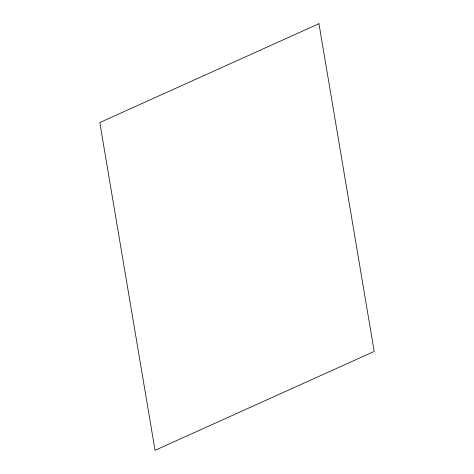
<?xml version="1.0" encoding="UTF-8"?>
<svg xmlns="http://www.w3.org/2000/svg" width="474" height="474" viewBox="0 0 474 474"><rect width="100%" height="100%" fill="white"/><g stroke="black" fill="none" stroke-linecap="round" stroke-linejoin="round"><path stroke-width="0.71" d="M318.949 23.7L99.801 122.559L155.051 450.3L374.199 351.441L318.949 23.7"/></g></svg>
